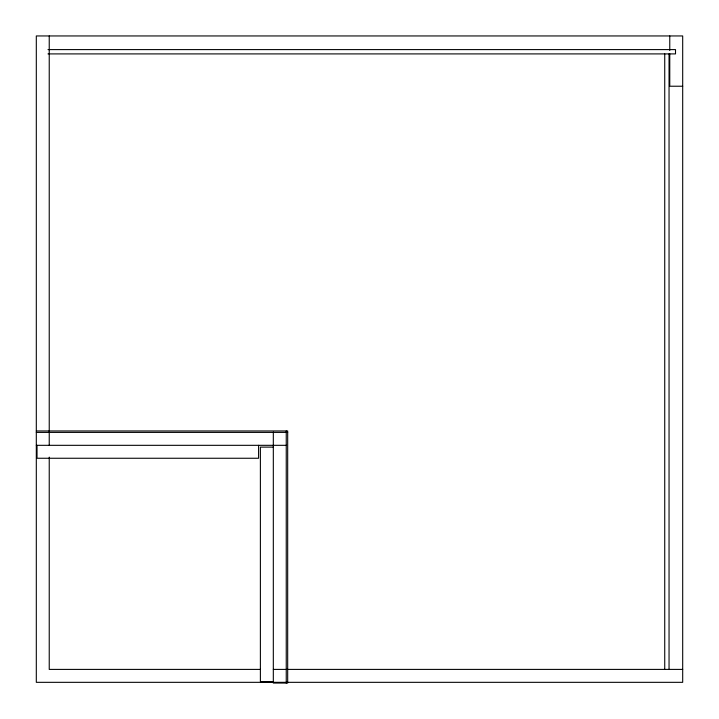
<?xml version="1.0" encoding="UTF-8"?>
<svg xmlns="http://www.w3.org/2000/svg" width="719" height="719" viewBox="0 0 719 719"><rect width="100%" height="100%" fill="white"/><g stroke="black" fill="none" stroke-linecap="round" stroke-linejoin="round"><path stroke-width="1.08" d="M47.984 49.593L675.509 49.593L675.509 53.907L47.975 53.907M682.691 86.226L669.766 86.226L669.766 53.826M36.309 430.96L287.681 430.96L287.681 683.05L273.319 683.05L273.319 432.083M36.309 432.398L287.681 432.398M36.309 445.322L286.557 445.322M273.319 447.119L260.386 447.119L260.386 681.612L273.319 681.612M260.395 669.407L49.234 669.407L49.234 457.122M273.319 669.407L682.691 669.407M273.094 682.331L36.309 682.331L36.309 35.95L682.691 35.95L682.691 682.331L273.319 682.331M669.766 35.95L669.766 50.474M669.047 53.907L669.047 669.542M664.733 53.907L664.733 669.533M286.243 430.96L286.243 683.05M258.588 445.322L258.588 458.255L37.029 458.255L37.029 445.322M49.234 35.95L49.234 445.322"/></g></svg>
